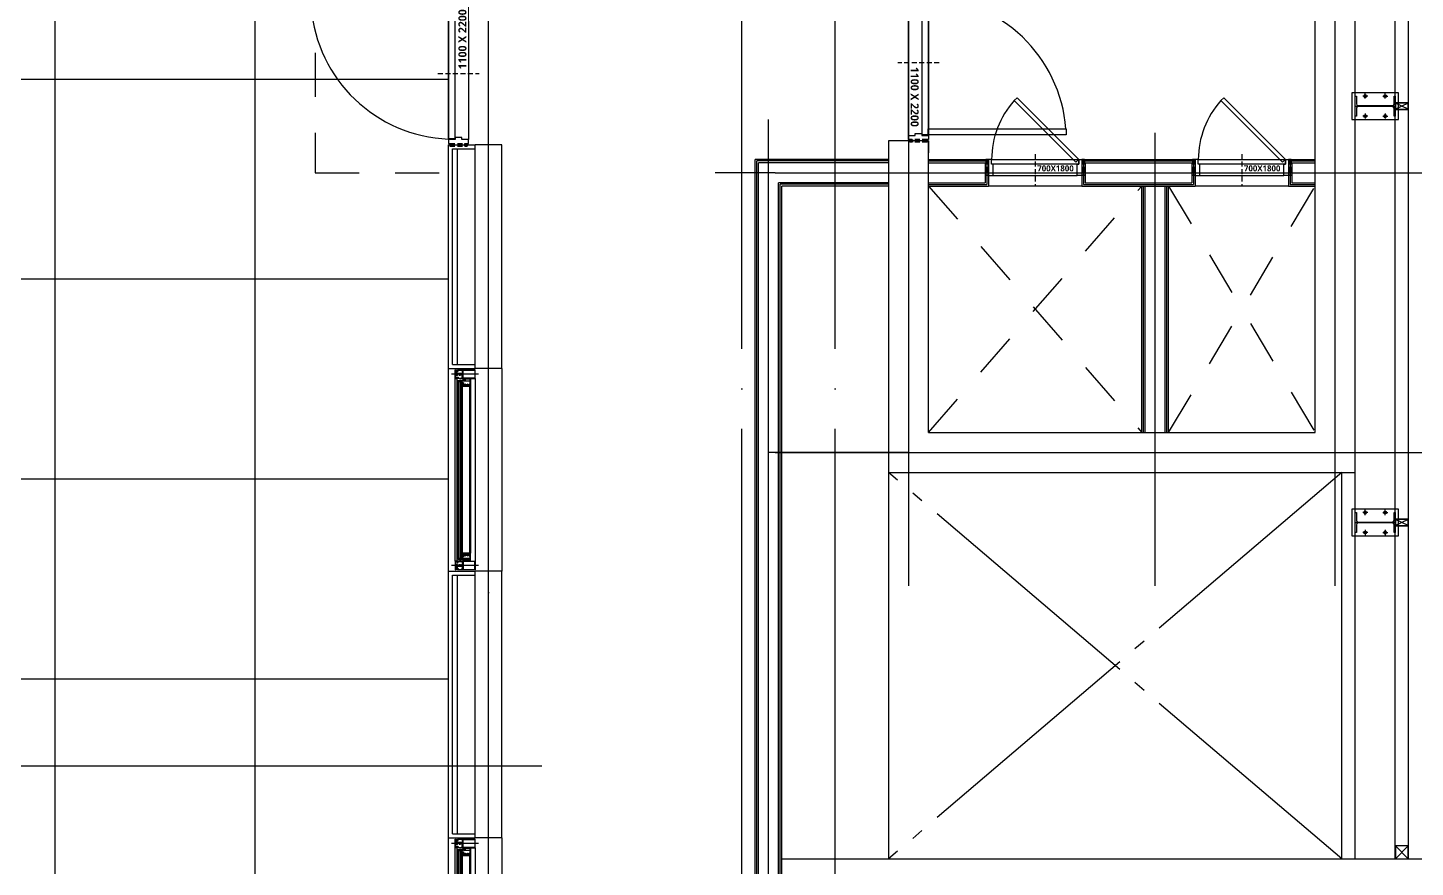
# Model space of a CAD drawing. Header units: millimetres. Extents: x -47382 to 204618, y -51045 to 127155.
# Drawn here: x 29944 to 40350, y 51909 to 58209 of the extents above; entities that cross this region are included whole.
import ezdxf
from ezdxf.enums import TextEntityAlignment as Align

# ---------------------------------------------------------------- set-up
doc = ezdxf.new("R2010")
doc.units = ezdxf.units.MM
doc.header["$LTSCALE"] = 300
doc.header["$MEASUREMENT"] = 0
for name, pattern in [('CEN', [62, 60, -1, 0, -1]), ('HID', [2, 1.1, -0.9]), ('HIDDEN2', [0.1875, 0.125, -0.0625]), ('STD_SHAFT', [7.3, 6, -0.5, 0.3, -0.5])]:
    doc.linetypes.add(name, pattern=pattern)
doc.layers.get('0').update_dxf_attribs({"linetype": 'CONTINUOUS'})
for name, color, linetype in [('1', 7, 'CONTINUOUS'), ('6', 6, 'CONTINUOUS'), ('A-CEN', 1, 'CEN'), ('A-DOOR', 4, 'CONTINUOUS'), ('A-DOOR-JAMB', 4, 'CONTINUOUS'), ('A-DOOR-SILL', 8, 'CONTINUOUS'), ('A-DOOR-SWING', 8, 'CONTINUOUS'), ('A-FLOR-FLIN-TYP2', 8, 'CONTINUOUS'), ('A-FLOR-GW', 6, 'CONTINUOUS'), ('A-FLOR-INSL', 8, 'CONTINUOUS'), ('A-FLOR-OPEN-BELO', 6, 'STD_SHAFT'), ('A-FLOR-PANL', 6, 'CONTINUOUS'), ('A-FLOR-ROOF-EJ', 9, 'CONTINUOUS'), ('A-FLOR-STRA-ETC', 7, 'CONTINUOUS'), ('A-FLOR-STRA-MAIN', 4, 'CONTINUOUS'), ('A-FLOR-STRA-SUB', 9, 'CONTINUOUS'), ('A-FLOR-STUD', 9, 'CONTINUOUS'), ('A-HID1', 7, 'HID'), ('A-OUT-FIN-TYP2', 4, 'CONTINUOUS'), ('A-PS-HID', 5, 'HID'), ('A-ST-AXIS-CEN', 252, 'CEN'), ('A-ST-CONC', 2, 'CONTINUOUS'), ('A-WALL-DRY1', 7, 'CONTINUOUS'), ('A-WIN', 4, 'CONTINUOUS'), ('SS-PLATE', 32, 'CONTINUOUS'), ('STEEL', 2, 'CONTINUOUS'), ('XREF-PLAN$0$A-STEEL', 7, 'CONTINUOUS')]:
    doc.layers.add(name, color=color, linetype=linetype)
doc.layers.add('A-ANNO-NPLT', color=129, linetype='CONTINUOUS', plot=False)
doc.layers.add('Defpoint', color=161, linetype='CONTINUOUS', plot=False)
doc.styles.add('SHP-나눔bo', font='')
doc.styles.get('SHP-나눔bo').set_extended_font_data('NanumGothic', bold=True)

# ---------------------------------------------------------------- blocks, each defined once
blk = doc.blocks.new('A$C0e376f74')
at = {"layer": 'A-ANNO-NPLT', "linetype": 'HIDDEN2'}
for p, q in [((525, 230), (525, -80)), ((-20, 140), (-20, 10)), ((0, 140), (-20, 140)), ((0, 120), (-20, 120)), ((-10, 140), (-10, 10)), ((0, 140), (0, 10)), ((1100, 140), (1120, 140)), ((1100, 140), (1100, 10)), ((1100, 120), (1120, 120)), ((1110, 140), (1110, 10)), ((1120, 140), (1120, 10)), ((0, 30), (-20, 30)), ((0, 10), (-20, 10)), ((1100, 30), (1120, 30)), ((1100, 10), (1120, 10))]:
    blk.add_line(p, q, dxfattribs=at)
at = {"layer": 'A-ANNO-NPLT', "linetype": 'ByBlock'}
blk.add_lwpolyline([(1067, 102), (33, 102), (33, 147), (1067, 147)], close=True, dxfattribs=at)
at = {"layer": 'A-DOOR', "linetype": 'ByBlock'}
blk.add_lwpolyline([(1067, 1181), (1067, 147), (1022, 147), (1022, 1181)], close=True, dxfattribs=at)
at = {"layer": 'A-DOOR-JAMB'}
for points in [[(0, 20), (0, 0), (30, 0), (30, 50), (45, 50), (45, 100), (30, 100), (30, 150), (0, 150), (0, 130)], [(1100, 20), (1100, 0), (1070, 0), (1070, 50), (1055, 50), (1055, 100), (1070, 100), (1070, 150), (1100, 150), (1100, 130)]]:
    blk.add_lwpolyline(points, dxfattribs=at)
at = {"layer": 'A-DOOR-SILL'}
for p, q in [((30, 150), (1070, 150)), ((1070, 0), (30, 0))]:
    blk.add_line(p, q, dxfattribs=at)
at = {"layer": 'A-DOOR-SWING'}
blk.add_arc((1107, 109), 1075, 94.5299, 177.8035, dxfattribs=at)
at = {"layer": 'A-ANNO-NPLT', "linetype": 'ByBlock', "style": 'SHP-나눔bo'}
blk.add_text('1100 X 2200', height=60, dxfattribs=at).set_placement((781, 16), align=Align.CENTER)
blk = doc.blocks.new('G$C3E142F4A')
at = {"layer": 'A-ANNO-NPLT', "linetype": 'HIDDEN2'}
for p, q in [((462, 740), (462, 720)), ((462, 740), (582, 740)), ((462, 730), (582, 730)), ((472, 740), (472, 720)), ((562, 740), (562, 720)), ((582, 740), (582, 720)), ((462, 720), (582, 720)), ((422, 370), (660, 370)), ((462, 20), (462, 0)), ((462, 20), (582, 20)), ((462, 10), (582, 10)), ((462, 0), (582, 0)), ((472, 20), (472, 0)), ((562, 20), (562, 0)), ((582, 20), (582, 0))]:
    blk.add_line(p, q, dxfattribs=at)
at = {"layer": 'A-ANNO-NPLT', "linetype": 'ByBlock'}
blk.add_lwpolyline([(462, 697), (497, 697), (497, 43), (462, 43)], close=True, dxfattribs=at)
at = {"layer": 'A-DOOR', "linetype": 'ByBlock'}
for p, q in [((0, 235), (462, 697)), ((21, 212), (484, 675)), ((462, 697), (462, 720)), ((462, 720), (582, 720)), ((462, 697), (484, 675)), ((497, 697), (462, 697)), ((497, 685), (497, 697)), ((582, 685), (497, 685)), ((582, 720), (582, 685))]:
    blk.add_line(p, q, dxfattribs=at)
blk.add_lwpolyline([(0, 235), (21, 212)], dxfattribs=at)
at = {"layer": 'A-DOOR-JAMB'}
for p, q in [((497, 43), (462, 43)), ((462, 43), (462, 20)), ((472, 20), (582, 20)), ((497, 55), (497, 43)), ((582, 55), (497, 55)), ((582, 20), (582, 55))]:
    blk.add_line(p, q, dxfattribs=at)
at = {"layer": 'A-DOOR-SILL'}
blk.add_line((582, 38), (582, 685), dxfattribs=at)
at = {"layer": 'A-DOOR-SWING'}
blk.add_arc((465, 711), 668, 228.3916, 269.7655, dxfattribs=at)
at = {"layer": 'A-ANNO-NPLT', "linetype": 'ByBlock', "style": 'SHP-나눔bo'}
blk.add_text('700X1800', height=45, rotation=90, dxfattribs=at).set_placement((552, 522), align=Align.CENTER)
blk = doc.blocks.new('XR-평면도$0$8F-PLAN$0$arrow2')
at = {"color": 8}
blk.add_lwpolyline([(-0.002, 0.87), (0.738, 0), (-0.002, -0.87), (0.15, -1), (1, 0), (0.15, 1)], close=True, dxfattribs=at)
for points in [[(-0.002, 0.87), (0.15, 1), (0.738, 0), (1, 0)], [(0.738, 0), (1, 0), (-0.002, -0.87), (0.15, -1)]]:
    blk.add_solid(points, dxfattribs=at)
blk = doc.blocks.new('계단1-2f')
at = {"layer": 'A-CEN'}
for p, q in [((150, 850), (150, -9450)), ((3350, -9450), (3350, 850)), ((4350, -150), (-850, -150)), ((2000, -9450), (2000, -6050)), ((-850, -6350), (4350, -6350)), ((-850, -8450), (4350, -8450))]:
    blk.add_line(p, q, dxfattribs=at)
at = {"layer": 'A-FLOR-FLIN-TYP2'}
for p, q in [((1450, -6450), (750, -6450)), ((3000, -6450), (2300, -6450))]:
    blk.add_line(p, q, dxfattribs=at)
at = {"layer": 'A-FLOR-STRA-ETC'}
for p, q in [((2550, -1125), (950, -1125)), ((950, -4920), (950, -1125)), ((2550, -3570), (2550, -1125)), ((2550, -4920), (2550, -4110))]:
    blk.add_line(p, q, dxfattribs=at)
blk.add_lwpolyline([(1557, -4110), (2496, -3852), (2550, -4069), (2550, -3611), (2603, -3825), (3443, -3568)], dxfattribs=at)
at = {"layer": 'A-FLOR-STRA-ETC', "const_width": 75}
for points in [[(950, -4957, -1), (950, -4882, -1)], [(2550, -4957, -1), (2550, -4882, -1)]]:
    blk.add_lwpolyline(points, format="xyb", close=True, dxfattribs=at)
at = {"layer": 'A-FLOR-STRA-MAIN'}
for p, q in [((1600, -1950), (300, -1950)), ((1700, -1950), (1650, -1950)), ((1850, -1950), (1800, -1950)), ((3200, -1950), (1900, -1950)), ((1600, -2220), (300, -2220)), ((1700, -2220), (1650, -2220)), ((1850, -2220), (1800, -2220)), ((3200, -2220), (1900, -2220)), ((1600, -2490), (300, -2490)), ((1700, -2490), (1650, -2490)), ((1850, -2490), (1800, -2490)), ((3200, -2490), (1900, -2490)), ((1600, -2760), (300, -2760)), ((1700, -2760), (1650, -2760)), ((1850, -2760), (1800, -2760)), ((3200, -2760), (1900, -2760)), ((1600, -3030), (300, -3030)), ((1700, -3030), (1650, -3030)), ((1850, -3030), (1800, -3030)), ((3200, -3030), (1900, -3030)), ((1600, -3300), (300, -3300)), ((1700, -3300), (1650, -3300)), ((1850, -3300), (1800, -3300)), ((3200, -3300), (1900, -3300)), ((1600, -3570), (300, -3570)), ((1700, -3570), (1650, -3570)), ((1850, -3570), (1800, -3570)), ((3200, -3570), (1900, -3570)), ((1600, -3840), (300, -3840)), ((1700, -3840), (1650, -3840)), ((1850, -3840), (1800, -3840)), ((3200, -3840), (1900, -3840)), ((1600, -4110), (300, -4110)), ((1700, -4110), (1650, -4110)), ((1850, -4110), (1800, -4110)), ((3200, -4110), (1900, -4110)), ((1600, -4380), (300, -4380)), ((1700, -4380), (1650, -4380)), ((1850, -4380), (1800, -4380)), ((3200, -4380), (1900, -4380)), ((1600, -4650), (300, -4650)), ((1700, -4650), (1650, -4650)), ((1850, -4650), (1800, -4650)), ((3200, -4650), (1900, -4650)), ((1600, -4920), (300, -4920)), ((1700, -4920), (1650, -4920)), ((1850, -4920), (1800, -4920)), ((3200, -4920), (1900, -4920))]:
    blk.add_line(p, q, dxfattribs=at)
blk.add_lwpolyline([(1700, -4920), (1800, -4920), (1800, -1950), (1700, -1950)], close=True, dxfattribs=at)
at = {"layer": 'A-FLOR-STRA-SUB'}
for points in [[(1900, -5020), (1600, -5020), (1600, -1850), (1900, -1850)], [(1850, -4970), (1650, -4970), (1650, -1900), (1850, -1900)]]:
    blk.add_lwpolyline(points, close=True, dxfattribs=at)
at = {"layer": 'A-FLOR-STRA-SUB', "color": 250}
for points in [[(1500, -1950), (1500, -1980), (400, -1980), (400, -1950)], [(3100, -1950), (3100, -1920), (2000, -1920), (2000, -1950)], [(1500, -2220), (1500, -2250), (400, -2250), (400, -2220)], [(3100, -2220), (3100, -2190), (2000, -2190), (2000, -2220)], [(1500, -2490), (1500, -2520), (400, -2520), (400, -2490)], [(3100, -2490), (3100, -2460), (2000, -2460), (2000, -2490)], [(1500, -2760), (1500, -2790), (400, -2790), (400, -2760)], [(3100, -2760), (3100, -2730), (2000, -2730), (2000, -2760)], [(3100, -3030), (3100, -3000), (2000, -3000), (2000, -3030)], [(1500, -3030), (1500, -3060), (400, -3060), (400, -3030)], [(1500, -3300), (1500, -3330), (400, -3330), (400, -3300)], [(3100, -3300), (3100, -3270), (2000, -3270), (2000, -3300)], [(1500, -3570), (1500, -3600), (400, -3600), (400, -3570)], [(3100, -3570), (3100, -3540), (2000, -3540), (2000, -3570)], [(1500, -3840), (1500, -3870), (400, -3870), (400, -3840)], [(3100, -3840), (3100, -3810), (2000, -3810), (2000, -3840)], [(1500, -4110), (1500, -4140), (400, -4140), (400, -4110)], [(3100, -4110), (3100, -4080), (2000, -4080), (2000, -4110)], [(3100, -4380), (3100, -4350), (2000, -4350), (2000, -4380)], [(1500, -4380), (1500, -4410), (400, -4410), (400, -4380)], [(1500, -4650), (1500, -4680), (400, -4680), (400, -4650)], [(3100, -4650), (3100, -4620), (2000, -4620), (2000, -4650)], [(3100, -4920), (3100, -4890), (2000, -4890), (2000, -4920)], [(1500, -4920), (1500, -4950), (400, -4950), (400, -4920)]]:
    blk.add_lwpolyline(points, dxfattribs=at)
at = {"layer": 'A-PS-HID'}
for p, q in [((300, -8300), (1900, -6450)), ((300, -6450), (1900, -8300)), ((2100, -8300), (3200, -6450)), ((2100, -6450), (3200, -8300))]:
    blk.add_line(p, q, dxfattribs=at)
at = {"layer": 'A-ST-CONC'}
for p, q in [((0, 0), (3500, 0)), ((0, 0), (0, -4990)), ((3500, -8600), (3500, 0)), ((300, -300), (3200, -300)), ((300, -300), (300, -4990)), ((3200, -8300), (3200, -300)), ((300, -4990), (0, -4990)), ((300, -6110), (0, -6110)), ((0, -6110), (0, -8600)), ((300, -6110), (300, -6200)), ((300, -8300), (300, -6110)), ((300, -8300), (3200, -8300)), ((0, -8600), (3500, -8600))]:
    blk.add_line(p, q, dxfattribs=at)
at = {"layer": 'A-WALL-DRY1'}
for p, q in [((300, -6250), (750, -6250)), ((300, -6262), (738, -6262)), ((300, -6275), (725, -6275)), ((725, -6275), (725, -6425)), ((738, -6262), (738, -6438)), ((750, -6250), (750, -6450)), ((1450, -6250), (2300, -6250)), ((1450, -6250), (1450, -6450)), ((1462, -6262), (1462, -6438)), ((1462, -6262), (2288, -6262)), ((1475, -6275), (2275, -6275)), ((1475, -6275), (1475, -6425)), ((2275, -6275), (2275, -6425)), ((2288, -6262), (2288, -6438)), ((2300, -6250), (2300, -6450)), ((3000, -6250), (3000, -6450)), ((3000, -6250), (3200, -6250)), ((3012, -6262), (3200, -6262)), ((3012, -6262), (3012, -6438)), ((3025, -6275), (3200, -6275)), ((3025, -6275), (3025, -6425)), ((300, -6425), (725, -6425)), ((300, -6438), (738, -6438)), ((300, -6450), (750, -6450)), ((1450, -6450), (2300, -6450)), ((1462, -6438), (2288, -6438)), ((1475, -6425), (2275, -6425)), ((1900, -8300), (1900, -6450)), ((1912, -8300), (1912, -6450)), ((1925, -8300), (1925, -6450)), ((2075, -8300), (2075, -6450)), ((2088, -8300), (2088, -6450)), ((2100, -8300), (2100, -6450)), ((3000, -6450), (3200, -6450)), ((3012, -6438), (3200, -6438)), ((3025, -6425), (3200, -6425))]:
    blk.add_line(p, q, dxfattribs=at)
at = {"rotation": 270}
for p in [(730, -5788), (2280, -5788)]:
    blk.add_blockref('G$C3E142F4A', p, dxfattribs=at)
at = {"layer": 'A-DOOR', "rotation": 269.9999999999999}
blk.add_blockref('A$C0e376f74', (150, -5000), dxfattribs=at)
at = {"layer": 'A-FLOR-STRA-ETC', "extrusion": (0, 0, -1), "xscale": 166.9148302599861, "yscale": 167.8920954242349, "zscale": -166.9148302599861, "rotation": 270.0000170093786}
blk.add_blockref('XR-평면도$0$8F-PLAN$0$arrow2', (-2550, -3403), dxfattribs=at)
at = {"layer": 'A-FLOR-STRA-ETC', "xscale": 166.9148302599861, "yscale": 167.8920954242349, "zscale": 166.9148302599861, "rotation": 90.00001700937857}
blk.add_blockref('XR-평면도$0$8F-PLAN$0$arrow2', (2550, -4277), dxfattribs=at)
blk = doc.blocks.new('A$C284E115B')
at = {"layer": 'A-FLOR-STUD'}
for p, q in [((2, 48, -103000), (98, 2, -103000)), ((2, 2, -103000), (98, 48, -103000))]:
    blk.add_line(p, q, dxfattribs=at)
at = {"layer": 'A-FLOR-STUD', "elevation": -103000}
for points in [[(0, 50), (100, 50), (100, 0), (0, 0)], [(2, 48), (98, 48), (98, 2), (2, 2)]]:
    blk.add_lwpolyline(points, close=True, dxfattribs=at)
blk = doc.blocks.new('BOLT')
at = {"layer": '1', "color": 251}
for p, q in [((-21, 0), (21, 0)), ((0, -21), (0, 21))]:
    blk.add_line(p, q, dxfattribs=at)
at = {"layer": '6', "color": 251}
blk.add_circle((0, 0), 11, dxfattribs=at)
blk = doc.blocks.new('WC2_BP')
at = {"layer": 'SS-PLATE', "color": 251, "ltscale": 0.05}
blk.add_lwpolyline([(-175, -100), (175, -100), (175, 100), (-175, 100)], close=True, dxfattribs=at)
at = {"linetype": 'HID', "yscale": 0.909090909090909, "zscale": 0.909090909090909}
for p, xscale in [((-75, 75), -0.909090909090909), ((75, 75), 0.909090909090909)]:
    blk.add_blockref('BOLT', p, dxfattribs=dict(at, xscale=xscale))
at = {"linetype": 'HID', "yscale": 0.909090909090909, "zscale": 0.909090909090909, "rotation": 180}
for p, xscale in [((-75, -75), 0.909090909090909), ((75, -75), -0.909090909090909)]:
    blk.add_blockref('BOLT', p, dxfattribs=dict(at, xscale=xscale))
blk = doc.blocks.new('H-300X150X6_5X9')
at = {"layer": 'Defpoint'}
for p, q in [((0, -150), (0, 150)), ((-3.25, 0), (3.25, 0))]:
    blk.add_line(p, q, dxfattribs=at)
at = {"layer": 'STEEL'}
blk.add_lwpolyline([(-75, -150), (-75, -141), (-16.25, -141, 0.41421356), (-3.25, -128), (-3.25, 128, 0.41421356), (-16.25, 141), (-75, 141), (-75, 150), (75, 150), (75, 141), (16.25, 141, 0.41421356), (3.25, 128), (3.25, -128, 0.41421356), (16.25, -141), (75, -141), (75, -150)], format="xyb", close=True, dxfattribs=at)
at = {"layer": 'SS-PLATE', "color": 251, "ltscale": 0.05, "rotation": 90}
blk.add_blockref('WC2_BP', (0, 0), dxfattribs=at)
blk = doc.blocks.new('A$C2E56680A')
blk.add_blockref('A$C284E115B', (0, 50))
at = {"layer": 'STEEL', "xscale": -1, "rotation": 90.00000000000006}
blk.add_blockref('H-300X150X6_5X9', (250, 75, -103000), dxfattribs=at)
blk = doc.blocks.new('A$C2143027C')
at = {"layer": 'A-FLOR-FLIN-TYP2'}
for p, q in [((0, 0, -103000), (0, 1520, -103000)), ((400, 1520, -103000), (400, 0, -103000))]:
    blk.add_line(p, q, dxfattribs=at)
at = {"layer": 'A-WIN'}
for p, q in [((224, 1477, -103000), (23, 1477, -103000)), ((50, 75, -103000), (50, 1445, -103000)), ((64, 75, -103000), (64, 1445, -103000)), ((72, 1423, -103000), (72, 97, -103000)), ((72, 1423, -103000), (94, 1423, -103000)), ((73, 1423, -103000), (97, 1425, -103000)), ((77, 1423, -103000), (77, 97, -103000)), ((94, 1423, -103000), (88, 1423, -103000)), ((89, 1423, -103000), (89, 97, -103000)), ((94, 1423, -103000), (94, 97, -103000)), ((104, 1406, -103000), (102, 1406, -103000)), ((102, 1385, -103000), (102, 122, -103000)), ((157, 1385, -103000), (157, 135, -103000)), ((160, 1398, -103000), (160, 95, -103000)), ((165, 1398, -103000), (165, 135, -103000)), ((200, 1445, -103000), (200, 75, -103000)), ((104, 114, -103000), (102, 114, -103000)), ((224, 42, -103000), (23, 42, -103000)), ((72, 97, -103000), (94, 97, -103000)), ((73, 97, -103000), (97, 95, -103000)), ((94, 97, -103000), (88, 97, -103000))]:
    blk.add_line(p, q, dxfattribs=at)
at = {"layer": 'A-WIN', "elevation": -103000}
for points in [[(52, 1503), (61, 1503, -1), (61, 1501), (52, 1501, 0.414214), (52, 1501), (52, 1472, 0.414214), (53, 1471), (66, 1471), (66, 1473), (64, 1473), (64, 1475), (66, 1475, -0.414214), (67, 1474), (67, 1470, -0.414214), (66, 1469), (53, 1469, 0.414214), (52, 1468), (52, 1447, 0.414214), (52, 1446), (62, 1446, 0.414214), (62, 1447), (62, 1456), (65, 1456, -1), (65, 1455), (64, 1455), (64, 1445), (50, 1445), (50, 1510), (52, 1510), (52, 1503, 0.414214)], [(104, 1510), (104, 1501, 1), (105, 1501), (105, 1502), (107, 1502), (107, 1496), (105, 1496), (105, 1497, 1), (104, 1497), (104, 1493, 0.414214), (105, 1493), (107, 1493, -0.414214), (107, 1492), (107, 1484, -0.414214), (107, 1484), (93, 1484), (93, 1484), (92, 1484), (65, 1484, -0.414214), (64, 1485), (64, 1498), (65, 1498, 1), (65, 1500), (64, 1500), (64, 1510), (62, 1510), (62, 1505, -0.414214), (62, 1505), (53, 1505, 1), (53, 1503), (62, 1503, -0.414214), (62, 1503), (62, 1472, 0.414214), (63, 1471), (65, 1471), (65, 1472), (64, 1473, -0.322823), (64, 1473), (64, 1481, -0.414214), (65, 1482), (81, 1482, -0.414214), (81, 1481), (81, 1473, -0.284079), (81, 1473), (80, 1472), (80, 1471), (88, 1471, 0.414214), (89, 1471), (89, 1474, 1), (87, 1474), (87, 1473, -0.414214), (87, 1473), (84, 1473, -0.414214), (83, 1474), (83, 1481, -0.414214), (84, 1482), (87, 1482, -0.414214), (87, 1481), (87, 1481, 1), (89, 1481), (89, 1481, -0.414214), (89, 1482), (96, 1482, -0.414214), (97, 1481), (97, 1481, 1), (98, 1481), (98, 1481, -0.414214), (99, 1482), (101, 1482, -0.414214), (102, 1481), (102, 1474, -0.414214), (101, 1473), (99, 1473, -0.414214), (98, 1473), (98, 1474, 1), (97, 1474), (97, 1471, 0.414214), (97, 1471), (107, 1471, -0.414214), (107, 1470), (107, 1461, -0.414214), (107, 1461), (106, 1461, -0.414214), (105, 1461), (105, 1463, 1), (104, 1463), (104, 1458, 1), (105, 1458), (105, 1459), (107, 1459), (107, 1453), (105, 1453), (105, 1454, 1), (104, 1454), (104, 1445), (200, 1445), (200, 1510)], [(106, 1496, 0.414214), (107, 1497), (107, 1501, 0.414214), (106, 1502), (106, 1502, 0.414214), (105, 1501), (105, 1500, -0.696601), (104, 1500), (104, 1510), (71, 1510, 0.414214), (70, 1509), (70, 1502), (65, 1502), (65, 1500), (71, 1500, 0.414214), (72, 1501), (72, 1508), (101, 1508), (101, 1494), (104, 1494), (104, 1497, -0.696601), (105, 1497), (105, 1497, 0.414214), (106, 1496)], [(106, 1459, -0.414214), (107, 1458), (107, 1454, -0.414214), (106, 1453), (106, 1453, -0.414214), (105, 1454), (105, 1455, 0.696601), (104, 1455), (104, 1445), (71, 1445, -0.414214), (70, 1446), (70, 1453), (65, 1453), (65, 1455), (71, 1455, -0.414214), (72, 1454), (72, 1447), (101, 1447), (101, 1461), (104, 1461), (104, 1458, 0.696601), (105, 1458), (105, 1458, -0.414214), (106, 1459)], [(105, 1481), (109, 1481, 0.414214), (110, 1482), (110, 1507, -0.414214), (110, 1507), (197, 1507, -0.414214), (198, 1507), (198, 1448, -0.414214), (197, 1447), (110, 1447, -0.414214), (110, 1448), (110, 1473, 0.414214), (109, 1473), (105, 1473, -0.414214), (105, 1474), (105, 1481, -0.414214)], [(160, 1385), (160, 1388, -1), (161, 1388), (161, 1387), (163, 1387), (163, 1395), (161, 1395), (161, 1393, -1), (160, 1393), (160, 1397), (163, 1397), (163, 1424, 0.414213), (162, 1425), (118, 1425, -0.414213), (118, 1426), (118, 1428, -1), (119, 1428), (119, 1427), (121, 1427, 0.414214), (122, 1428), (122, 1434, 0.414214), (121, 1434), (119, 1434), (119, 1434, -1), (118, 1434), (118, 1434), (112, 1434), (112, 1434, -1), (111, 1434), (111, 1434), (109, 1434, 0.414214), (109, 1434), (109, 1428, 0.414214), (109, 1427), (111, 1427), (111, 1428, -1), (112, 1428), (112, 1426, -0.414214), (112, 1425), (104, 1425), (104, 1429, -0.414214), (105, 1429), (105, 1429, -0.414214), (105, 1429), (105, 1427), (107, 1427), (107, 1434), (105, 1434), (105, 1433, -1), (104, 1433), (104, 1436), (115, 1436), (115, 1436), (115, 1436), (121, 1436, 0.414214), (121, 1437), (121, 1442), (129, 1442), (129, 1444, -0.414214), (130, 1445, -0.414214), (131, 1444), (131, 1442), (157, 1442), (157, 1444, -0.414214), (158, 1445, -0.414214), (159, 1444), (159, 1442), (165, 1442), (165, 1385)], [(160, 135), (160, 132, 1), (161, 132), (161, 133), (163, 133), (163, 125), (161, 125), (161, 127, 1), (160, 127), (160, 123), (163, 123), (163, 96, -0.414213), (162, 95), (118, 95, 0.414213), (118, 94), (118, 92, 1), (119, 92), (119, 93), (121, 93, -0.414214), (122, 92), (122, 86, -0.414214), (121, 86), (119, 86), (119, 86, 1), (118, 86), (118, 86), (112, 86), (112, 86, 1), (111, 86), (111, 86), (109, 86, -0.414214), (109, 86), (109, 92, -0.414214), (109, 93), (111, 93), (111, 92, 1), (112, 92), (112, 94, 0.414214), (112, 95), (104, 95), (104, 91, 0.414214), (105, 91), (105, 91, 0.414214), (105, 91), (105, 93), (107, 93), (107, 86), (105, 86), (105, 87, 1), (104, 87), (104, 84), (115, 84), (115, 84), (115, 84), (121, 84, -0.414214), (121, 83), (121, 78), (129, 78), (129, 76, 0.414214), (130, 75, 0.414214), (131, 76), (131, 78), (157, 78), (157, 76, 0.414214), (158, 75, 0.414214), (159, 76), (159, 78), (165, 78), (165, 135)], [(52, 17), (61, 17, 1), (61, 18), (52, 18, -0.414214), (52, 19), (52, 48, -0.414214), (53, 49), (66, 49), (66, 47), (64, 47), (64, 45), (66, 45, 0.414214), (67, 46), (67, 50, 0.414214), (66, 51), (53, 51, -0.414214), (52, 52), (52, 73, -0.414214), (52, 73), (62, 73, -0.414214), (62, 73), (62, 63), (65, 63, 1), (65, 65), (64, 65), (64, 75), (50, 75), (50, 10), (52, 10), (52, 16, -0.414214)], [(104, 10), (104, 19, -1), (105, 19), (105, 18), (107, 18), (107, 24), (105, 24), (105, 23, -1), (104, 23), (104, 26, -0.414214), (105, 27), (107, 27, 0.414214), (107, 27), (107, 35, 0.414214), (107, 36), (93, 36), (93, 36), (92, 36), (65, 36, 0.414214), (64, 35), (64, 21), (65, 21, -1), (65, 20), (64, 20), (64, 10), (62, 10), (62, 15, 0.414214), (62, 15), (53, 15, -1), (53, 17), (62, 17, 0.414214), (62, 17), (62, 48, -0.414214), (63, 49), (65, 49), (65, 47), (64, 47, 0.322823), (64, 47), (64, 38, 0.414214), (65, 38), (81, 38, 0.414214), (81, 38), (81, 47, 0.284079), (81, 47), (80, 47), (80, 49), (88, 49, -0.414214), (89, 48), (89, 46, -1), (87, 46), (87, 46, 0.414214), (87, 47), (84, 47, 0.414214), (83, 46), (83, 39, 0.414214), (84, 38), (87, 38, 0.414214), (87, 38), (87, 39, -1), (89, 39), (89, 38, 0.414214), (89, 38), (96, 38, 0.414214), (97, 38), (97, 39, -1), (98, 39), (98, 38, 0.414214), (99, 38), (101, 38, 0.414214), (102, 39), (102, 46, 0.414214), (101, 47), (99, 47, 0.414214), (98, 46), (98, 46, -1), (97, 46), (97, 48, -0.414214), (97, 49), (107, 49, 0.414214), (107, 49), (107, 58, 0.414214), (107, 59), (106, 59, 0.414214), (105, 58), (105, 57, -1), (104, 57), (104, 62, -1), (105, 62), (105, 61), (107, 61), (107, 67), (105, 67), (105, 66, -1), (104, 66), (104, 75), (200, 75), (200, 10)], [(106, 61, 0.414214), (107, 62), (107, 66, 0.414214), (106, 67), (106, 67, 0.414214), (105, 66), (105, 65, -0.696601), (104, 65), (104, 75), (71, 75, 0.414214), (70, 74), (70, 67), (65, 67), (65, 65), (71, 65, 0.414214), (72, 66), (72, 73), (101, 73), (101, 59), (104, 59), (104, 62, -0.696601), (105, 62), (105, 62, 0.414214), (106, 61)], [(106, 24, -0.414214), (107, 23), (107, 19, -0.414214), (106, 18), (106, 18, -0.414214), (105, 19), (105, 20, 0.696601), (104, 20), (104, 10), (71, 10, -0.414214), (70, 11), (70, 18), (65, 18), (65, 20), (71, 20, -0.414214), (72, 18), (72, 12), (101, 12), (101, 26), (104, 26), (104, 23, 0.696601), (105, 23), (105, 23, -0.414214), (106, 24)], [(105, 38), (109, 38, -0.414214), (110, 38), (110, 13, 0.414214), (110, 12), (197, 12, 0.414214), (198, 13), (198, 72, 0.414214), (197, 72), (110, 72, 0.414214), (110, 72), (110, 47, -0.414214), (109, 46), (105, 46, 0.414214), (105, 46), (105, 39, 0.414214)]]:
    blk.add_lwpolyline(points, format="xyb", close=True, dxfattribs=at)
for points in [[(102, 1398), (102, 1398, -1), (102, 1400), (102, 1400), (102, 1404), (102, 1404), (102, 1404), (102, 1411), (97, 1411), (97, 1425), (95, 1425), (95, 1426), (97, 1426), (97, 1429), (82, 1429), (82, 1426), (84, 1426), (84, 1425), (81, 1425), (81, 1429), (72, 1429), (72, 1433, -0.414214), (72, 1433), (73, 1433, -0.414214), (73, 1433), (73, 1431), (83, 1431), (83, 1434), (86, 1434, -0.414214), (86, 1433), (86, 1433, -0.414214), (86, 1432), (85, 1432), (85, 1431), (86, 1431), (89, 1431), (89, 1434), (93, 1434, -0.414214), (94, 1433), (94, 1433, -0.414214), (93, 1432), (91, 1432), (91, 1431), (99, 1431), (99, 1413), (105, 1413, -0.414214), (106, 1413, -0.414214), (105, 1412), (105, 1412, 0.414214), (104, 1412, 0.414214), (105, 1411), (111, 1411, 0.414214), (111, 1412, 0.414214), (111, 1412), (110, 1412, -0.414214), (109, 1413, -0.414214), (110, 1413), (113, 1413), (113, 1407, -0.414214), (113, 1407), (111, 1407, -1), (111, 1408, 0.414214), (111, 1408), (111, 1408, 0.414214), (110, 1409), (105, 1409, 0.414214), (104, 1408), (104, 1408, 0.414214), (105, 1408, -1), (105, 1407, 0.414214), (104, 1406), (104, 1402, 0.414214), (105, 1401, -1), (105, 1400, 0.414214), (104, 1400), (104, 1400, 0.414214), (105, 1399), (110, 1399, 0.414214), (111, 1400), (111, 1400, 0.414214), (111, 1400, -1), (111, 1401), (113, 1401, -0.414214), (113, 1401), (113, 1399), (122, 1399), (122, 1404), (126, 1404), (126, 1402), (124, 1402), (124, 1399), (144, 1399), (144, 1402), (141, 1402), (141, 1404), (146, 1404), (146, 1399), (155, 1399), (155, 1404), (157, 1404), (157, 1385), (102, 1385), (102, 1398)], [(102, 122), (102, 122, 1), (102, 120), (102, 120), (102, 116), (102, 116), (102, 116), (102, 109), (97, 109), (97, 95), (95, 95), (95, 94), (97, 94), (97, 91), (82, 91), (82, 94), (84, 94), (84, 95), (81, 95), (81, 91), (72, 91), (72, 87, 0.414214), (72, 87), (73, 87, 0.414214), (73, 87), (73, 89), (83, 89), (83, 86), (86, 86, 0.414214), (86, 87), (86, 87, 0.414214), (86, 88), (85, 88), (85, 89), (86, 89), (89, 89), (89, 86), (93, 86, 0.414214), (94, 87), (94, 87, 0.414214), (93, 88), (91, 88), (91, 89), (99, 89), (99, 107), (105, 107, 0.414214), (106, 107, 0.414214), (105, 108), (105, 108, -0.414214), (104, 108, -0.414214), (105, 109), (111, 109, -0.414214), (111, 108, -0.414214), (111, 108), (110, 108, 0.414214), (109, 107, 0.414214), (110, 107), (113, 107), (113, 113, 0.414214), (113, 113), (111, 113, 1), (111, 112, -0.414214), (111, 112), (111, 112, -0.414214), (110, 111), (105, 111, -0.414214), (104, 112), (104, 112, -0.414214), (105, 112, 1), (105, 113, -0.414214), (104, 114), (104, 118, -0.414214), (105, 119, 1), (105, 120, -0.414214), (104, 120), (104, 120, -0.414214), (105, 121), (110, 121, -0.414214), (111, 120), (111, 120, -0.414214), (111, 120, 1), (111, 119), (113, 119, 0.414214), (113, 119), (113, 121), (122, 121), (122, 116), (126, 116), (126, 118), (124, 118), (124, 121), (144, 121), (144, 118), (141, 118), (141, 116), (146, 116), (146, 121), (155, 121), (155, 116), (157, 116), (157, 135), (102, 135), (102, 122)]]:
    blk.add_lwpolyline(points, format="xyb", dxfattribs=at)
for points in [[(73, 1423), (97, 1423), (97, 1425), (73, 1425)], [(155, 1387), (155, 1397), (104, 1397), (104, 1387)], [(124, 1440), (124, 1427), (163, 1427), (163, 1440)], [(155, 133), (155, 123), (104, 123), (104, 133)], [(73, 97), (97, 97), (97, 95), (73, 95)], [(124, 80), (124, 93), (163, 93), (163, 80)]]:
    blk.add_lwpolyline(points, close=True, dxfattribs=at)
at = {"layer": 'A-WIN'}
for centre, radius, start, end in [((64, 1426, -103000), 8.43, 339.237, 20.763), ((115, 1420, -103000), 6.14, 63.4061, 116.5939), ((122, 1404, -103000), 9.86, 163.8262, 196.1738), ((122, 116, -103000), 9.86, 163.8262, 196.1738), ((64, 94, -103000), 8.43, 339.237, 20.763), ((115, 100, -103000), 6.14, 243.4061, 296.5939)]:
    blk.add_arc(centre, radius, start, end, dxfattribs=at)
blk = doc.blocks.new('XREF-PLAN$0$각-100X100')
at = {"layer": 'XREF-PLAN$0$A-STEEL', "color": 1}
for p, q in [((-47.7, -47.7), (47.7, 47.7)), ((-47.7, 47.7), (47.7, -47.7))]:
    blk.add_line(p, q, dxfattribs=at)
at = {"layer": 'XREF-PLAN$0$A-STEEL'}
blk.add_lwpolyline([(-50, -50), (50, -50), (50, 50), (-50, 50)], close=True, dxfattribs=at)
at = {"layer": 'XREF-PLAN$0$A-STEEL', "color": 8}
blk.add_lwpolyline([(-47.7, -47.7), (47.7, -47.7), (47.7, 47.7), (-47.7, 47.7)], close=True, dxfattribs=at)

msp = doc.modelspace()

# ---------------------------------------------------------------- linework, layer by layer
at = {"layer": 'A-CEN'}
for p, q in [((33400, 17071), (33400, 99371)), ((33400, 23281), (33400, 61071)), ((35500, 44171), (35500, 57521)), ((35550, 57121), (35100, 57121)), ((36550, 55021), (35500, 55021))]:
    msp.add_line(p, q, dxfattribs=at)
at = {"layer": 'A-FLOR-FLIN-TYP2'}
for p, q in [((39900, 51971), (39900, 64371)), ((40200, 51971), (40200, 64371)), ((35600, 51946), (35600, 54871))]:
    msp.add_line(p, q, dxfattribs=at)
at = {"layer": 'A-FLOR-GW'}
msp.add_line((40300, 51971), (40300, 64371), dxfattribs=at)
msp.add_lwpolyline([(35600, 51971), (113400, 51971)], dxfattribs=at)
at = {"layer": 'A-FLOR-INSL'}
for p, q in [((33165, 57301), (33165, 55681)), ((33165, 54101), (33165, 52161))]:
    msp.add_line(p, q, dxfattribs=at)
at = {"layer": 'A-FLOR-OPEN-BELO'}
for p, q in [((39800, 51971), (36400, 54871)), ((39800, 54871), (36400, 51971))]:
    msp.add_line(p, q, dxfattribs=at)
at = {"layer": 'A-FLOR-PANL'}
for p, q in [((39800, 51971), (39800, 54871)), ((39900, 51971), (39900, 54871))]:
    msp.add_line(p, q, dxfattribs=at)
at = {"layer": 'A-FLOR-ROOF-EJ'}
for p, q in [((30150, 44371), (30150, 60821)), ((31650, 44371), (31650, 60821)), ((33100, 57821), (25650, 57821)), ((33100, 56321), (25650, 56321)), ((33100, 54821), (25650, 54821)), ((33100, 53321), (25650, 53321))]:
    msp.add_line(p, q, dxfattribs=at)
at = {"layer": 'A-HID1'}
msp.add_lwpolyline([(33100, 58621), (32100, 58621), (32100, 57121), (33100, 57121)], dxfattribs=at)
at = {"layer": 'A-OUT-FIN-TYP2'}
for p, q in [((33100, 55651), (33100, 57331)), ((33100, 57331), (33300, 57331)), ((33130, 55681), (33130, 57301)), ((33130, 57301), (33300, 57301)), ((33130, 55681), (33300, 55681)), ((33100, 55651), (33300, 55651)), ((33100, 52131), (33100, 54131)), ((33100, 54131), (33300, 54131)), ((33130, 52161), (33130, 54101)), ((33130, 54101), (33300, 54101)), ((33130, 52161), (33300, 52161)), ((33100, 52131), (33300, 52131))]:
    msp.add_line(p, q, dxfattribs=at)
at = {"layer": 'A-ST-AXIS-CEN'}
for p, q in [((35300, 0), (35300, 99371)), ((36000, 0), (36000, 99371)), ((0, 52671), (33800, 52671))]:
    msp.add_line(p, q, dxfattribs=at)
at = {"layer": 'A-ST-CONC'}
for p, q in [((33300, 55651), (33300, 57331)), ((33500, 57331), (33300, 57331)), ((33500, 55651), (33500, 57331)), ((33500, 55651), (33300, 55651)), ((33300, 52131), (33300, 54131)), ((33500, 54131), (33300, 54131)), ((33500, 52131), (33500, 54131)), ((33500, 52131), (33300, 52131))]:
    msp.add_line(p, q, dxfattribs=at)
at = {"layer": 'A-WALL-DRY1'}
for p, q in [((36400, 57221), (35400, 57221)), ((35400, 44171), (35400, 57221)), ((36400, 57209), (35413, 57209)), ((35413, 44171), (35413, 57209)), ((36400, 57196), (35425, 57196)), ((35425, 44171), (35425, 57196)), ((36400, 57046), (35575, 57046)), ((35575, 44171), (35575, 57046)), ((36400, 57034), (35588, 57034)), ((35588, 44171), (35588, 57034)), ((36400, 57021), (35600, 57021)), ((35600, 44171), (35600, 57021)), ((36400, 54871), (36400, 51971))]:
    msp.add_line(p, q, dxfattribs=at)

# ---------------------------------------------------------------- block references
for name, p in [('계단1-2f', (36400, 63471)), ('A$C2143027C', (33100, 54131)), ('A$C2143027C', (33100, 50611))]:
    msp.add_blockref(name, p)
at = {"ltscale": 5}
msp.add_blockref('XREF-PLAN$0$각-100X100', (40250, 52021), dxfattribs=at)
at = {"layer": 'A-CEN', "extrusion": (0, 0, -1), "zscale": -1}
for p in [(-40300, 57546), (-40300, 54421)]:
    msp.add_blockref('A$C2E56680A', p, dxfattribs=at)
at = {"layer": 'A-DOOR', "rotation": 90.00000000000006}
msp.add_blockref('A$C0e376f74', (33250, 57341), dxfattribs=at)

doc.saveas('drawing.dxf')
